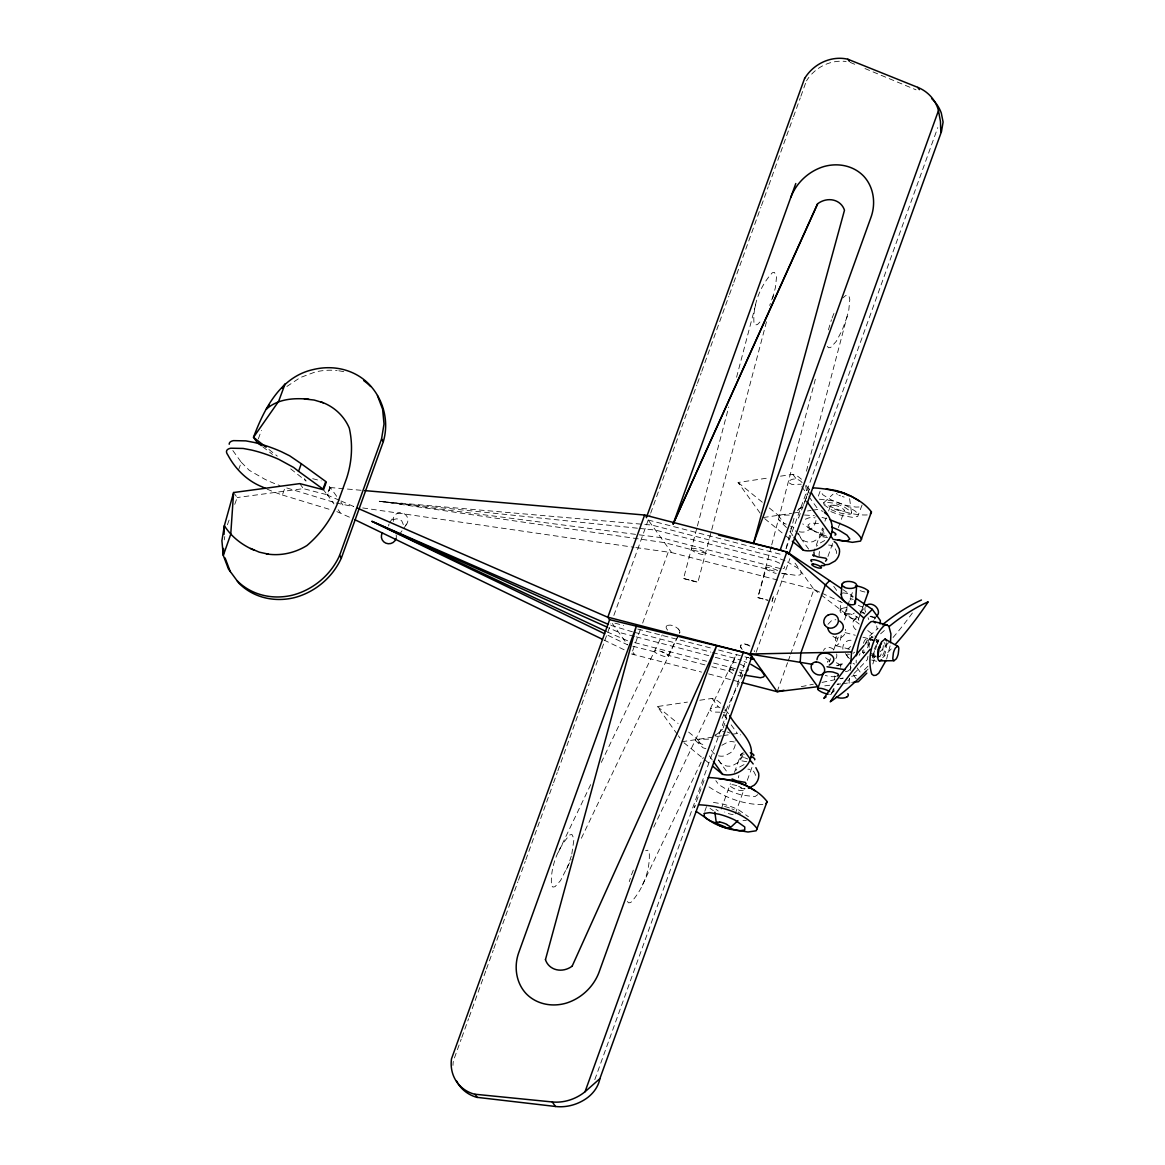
<?xml version="1.0" encoding="UTF-8"?>
<svg xmlns="http://www.w3.org/2000/svg" width="1165" height="1165" viewBox="0 0 1165 1165"><rect width="100%" height="100%" fill="white"/><g stroke="black" fill="none" stroke-linecap="round" stroke-linejoin="round"><path stroke-width="0.75" stroke-dasharray="5 3.75" d="M856.188 662.958L856.217 660.162M863.76 649.75L863.935 652.633M883.361 645.57L882.706 650.871L879.866 656.798M833.703 691.937L833.951 688.428M834.577 679.312L834.824 675.889M840.14 610.387L840.751 601.519M840.635 667.327L840.868 664.065A7.485 3.553 3.8 0 1 844.683 664.065M847.042 606.557L846.504 614.319L844.057 621.12M849.081 683.214L849.46 677.943M850.625 665.492L850.275 670.574L846.693 669.991M841.232 635.304L840.635 638.988A7.704 2.621 -75.7 0 1 838.625 643.968L836.368 645.789A7.048 2.388 -75.7 0 1 835.188 643.357L835.771 638.1A7.704 2.621 -75.7 0 1 836.324 636.25M876.531 642.381L876.925 639.206M678.307 635.493L667.603 656.652A7.267 1.864 19.8 0 1 663.366 656.172L658.021 654.162A7.66 1.966 19.8 0 1 654.715 651.818L655.385 650.492A7.267 1.864 19.8 0 1 659.638 651.089M873.299 653.172L873.095 655.953A7.063 1.893 -71 0 0 874.274 657.06L874.973 656.478L872.862 664.006M224.248 539.861L224.801 536.526M867.94 656.361L867.343 659.623L863.542 663.715A545.366 145.683 -71 0 1 852.285 675.088M877.318 643.677L877.9 640.459L871.478 637.051L869.003 644.332A7.718 2.068 -71 0 0 867.532 647.813M869.148 647.361L869.236 639.891L867.241 640.109L864.969 644.201M890.089 645.891L886.638 658.982M806.151 498.649L806.763 495.911M571.826 854.032L574.025 838.873L571.913 834.475L569.831 834.912C557.569 848.062 549.997 867.75 551.526 885.75L552.953 887.089L555.035 886.652L560.525 880.624L571.214 859.479M772.555 298.779L775.54 286.998L776.531 276.731L774.405 272.333L772.337 272.77C760.075 285.906 752.488 305.609 754.017 323.593L755.459 324.948L757.527 324.511L762.056 319.763M828.402 329.855L831.431 319.72M806.428 471.17L848.819 309.846L849.795 299.565L849.11 296.522L847.683 295.167L845.601 295.604L843.023 297.818M689.389 580.083L683.549 578.51L696.932 527.774M697.398 526.027L728.737 407.007M736.571 377.256L755.939 303.759M691.253 580.563L697.879 582.252L711.247 531.517M711.713 529.755L766.555 321.525M777.565 570.632A7.66 1.966 19.8 0 0 776.108 569.816L770.764 567.806A7.267 1.864 19.8 0 0 766.512 567.326L757.818 597.601L768.085 600.252M771.259 546.589L757.818 597.616L764.444 599.305M771.725 544.827L815.762 377.635M772.133 601.344L773.021 597.98M772.031 601.315L773.531 596.072M786.04 548.569L794.384 516.91M873.08 655.473L875.09 649.007M569.758 860.819L571.433 855.663M773.371 295.24L769.701 305.463M629.246 881.672L630.352 878.235M847.203 316.37L842.295 329.986L836.295 341.33L830.805 347.345L828.723 347.796L827.296 346.442M238.563 469.859L241.301 462.287L232.447 449.996M227.393 524.789L229.855 517.974M234.748 504.358L237.209 497.542L234.5 493.785M258.339 438.899L261.397 430.395M267.047 489.096A48.333 12.436 19.8 0 0 282.367 495.009L285.09 487.436L334.471 502.479M329.841 487.203L327.117 494.776L303.395 488.63L237.209 497.542M339.35 500.251L327.336 495.081L330.059 487.509L327.481 483.912M454.437 1057.951L461.209 1039.151M461.835 1037.432L468.607 1018.647M469.218 1016.929L485.834 970.794M486.46 969.076L493.232 950.276M493.844 948.572L517.857 881.92M518.469 880.216L520.93 873.386M521.541 871.668L525.24 861.416M525.852 859.712L552.938 784.511M553.564 782.807L557.249 772.555M557.86 770.851L560.336 764.007M560.947 762.303L584.947 695.651M585.573 693.947L589.257 683.695M589.883 681.976L592.344 675.147M592.956 673.443L610.81 623.872M613.853 615.44L650.07 514.901M650.682 513.183L664.836 473.878M665.463 472.175L669.147 461.923M669.773 460.204L672.234 453.374M672.846 451.671L696.859 385.018M697.471 383.314L701.17 373.048M701.781 371.344L704.243 364.514M704.854 362.796L728.868 296.158M729.479 294.439L733.178 284.187M733.79 282.483L736.251 275.639M736.863 273.935L760.876 207.283M761.488 205.579L768.259 186.779M768.885 185.075L792.884 118.422M793.511 116.718L800.282 97.918M800.894 96.214L806.428 80.822M640.226 629.828L631.721 653.449L634.823 654.817L631.75 650.551M642.658 623.086L668.361 551.729L813.956 589.446L820.276 592.403M594.805 1079.664L746.954 657.278L748.658 657.643M786.215 548.293L937.767 127.611M704.01 780.521L694.194 807.753L695.287 805.831M809.457 488.907L798.549 518.076L799.641 516.153M756.158 652.298L789.914 558.588M704.81 811.306L707.257 804.491M818.354 496.086L820.189 490.989L822.985 494.863L830.63 499.567A22.659 5.825 19.8 0 0 846.518 505.464L855.926 507.081L859.26 506.979L862.085 504.984L857.688 516.474L852.241 517.304L842.848 515.687A22.659 5.825 19.8 0 1 828.155 510.372M721.193 809.151L730.397 783.623M734.431 772.395L740.809 754.672M813.272 553.521L822.475 527.993M824.937 521.177L826.16 517.77M828.606 510.969L830.456 505.858M777.128 691.675L787.569 662.71M788.181 661.006L790.016 655.895M790.627 654.191L813.956 589.446L794.574 562.491M735.217 813.84L744.42 788.297M747.275 780.361L752.59 765.594M827.922 556.506L832.815 542.89M838.334 527.57L844.479 510.547M844.625 614.028L847.086 607.213M847.683 605.538L852.605 591.893M829.334 661.982L830.558 658.575M833.63 650.07L838.538 636.44M831.664 693.626L833.514 688.515M858.649 618.717L863.556 605.086M872.323 657.861L876.604 645.978M877.216 644.274L879.051 639.177L874.813 635.93M566.525 869.294L569.204 862.537M832.101 318.03L834.111 312.977M631.474 874.799L634.153 868.056M627.338 901.521L628.765 902.875L630.847 902.424C643.109 889.288 650.682 869.585 649.153 851.6L647.725 850.246L645.643 850.683M558.341 852.285L591.15 783.652M601.315 762.42L662.244 634.925M581.364 838.247L679.836 632.362M653.711 827.179L736.615 653.842M711.902 666.686L729.334 671.2L736.79 654.235M642.337 885.065L703.34 757.512M722.052 718.397L742.454 675.744M729.013 670.516L729.931 669.802A7.267 1.864 19.8 0 1 734.168 670.283M805.845 500.018L803.253 505.129L797.064 511.231M723.174 727.95L726.334 718.645L724.936 709.82M827.965 624.309L831.883 620.275L835.844 619.707M757.731 794.661L754.905 796.656L742.178 795.142A22.659 5.825 19.8 0 1 726.276 789.244L718.63 784.54L715.849 780.667M876.546 644.696L875.731 646.08A7.718 2.068 -71 0 0 873.706 651.41M389.387 522.925L394.353 515.906M399.1 534.881L402.974 529.42M403.833 528.196L406.833 523.959M867.94 666.205L862.493 671.724M876.706 641.871L877.565 641.303A7.005 3.014 -83.6 0 1 878.381 641.26M853.741 620.537L859.275 613.926M860.382 612.601L864.794 607.3M874.143 619.27L877.463 615.295M722.518 729.217L715.15 736.163M876.561 641.959L877.9 640.459M873.502 658.298L875.963 655.924M823.859 502.625L832.99 494.208M864.168 652.677L864.94 652.051M741.057 754.25L743.285 752.546M836.747 665.71L840.868 664.065M714.684 735.275L720.596 732.042A12.844 11.679 -34.6 0 1 723.887 731.591M721.892 745.294L727.805 742.061A12.844 11.679 -34.6 0 1 734.314 742.003M286.881 386.46L300.148 377.62L314.943 372.086A62.502 56.837 -34.6 0 1 337.122 370.587M798.185 509.207L801.331 507.94A12.844 11.679 -34.6 0 1 804.607 507.489M805.394 519.226L808.525 517.959A12.844 11.679 -34.6 0 1 815.034 517.901M824.747 540.516L818.835 543.749A13.223 12.029 -34.6 0 0 816.621 546.312M744.027 764.604L738.115 767.837A13.223 12.029 -34.6 0 0 735.887 770.414M392.62 519.779L396.45 518.847A7.849 7.456 -17.2 0 1 401.794 520.973L403.92 526.041M742.848 675.7L742.149 675.962A7.267 1.864 19.8 0 1 737.911 675.467M860.265 613.038L862.843 612.805L865.682 614.508M783.084 568.549L784.001 568.287A11.577 2.971 19.8 0 0 784.22 566.496M667.399 625.372L670.181 625.095A7.573 3.713 25.8 0 1 677.011 627.877L678.321 629.013M801.272 686.68L813.345 684.19M821.98 682.413L834.97 679.719M839.834 678.714L843.212 678.015M851.644 676.283L858.387 674.885M836.062 676.399L834.46 676.632A8.038 2.679 5.7 0 1 828.664 676.355L825.301 675.423M760.148 513.153L738.086 482.47L768.128 478M780.506 476.165L792.87 474.33L797.894 476.383L802.059 479.689M763.308 517.537L791.588 513.328M793.35 513.066L800.428 512.018M807.491 510.969L811.029 510.445M812.806 510.183L818.107 509.396L823.116 511.45M677.316 734.329L657.351 706.558L687.408 702.102M699.772 700.252L712.15 698.418L717.159 700.485L721.324 703.791L724.484 708.174M721.47 735.858L682.574 741.624L678.38 735.785M723.232 735.596L730.309 734.533M732.071 734.27L737.372 733.484L740.722 734.867M802.102 482.572C798.637 478.247 791.341 477.432 788.181 482.339L791.952 484.465L801.17 484.218M842.805 592.839L847.669 593.495L852.926 597.296M789.302 515.076L778.162 515.178L768.478 507.285M708.582 739.178L697.427 739.28L686.374 730.251M874.915 616.955L873.255 617.159A7.5 5.898 40.8 0 1 869.745 616.241M824.776 685.85L830.077 685.209M837.125 684.336L840.664 683.913M842.426 683.695L851.251 682.617M720.072 707.81A7.267 1.529 27.1 0 0 718.354 706.922L712.47 707.796L710.213 709.063L710.068 710.475L713.737 712.048L719.97 712.194M819.345 499.203L832.072 500.717A22.659 5.825 19.8 0 1 847.974 506.615L855.62 511.333L858.401 515.207M804.476 515.017L814.379 515.702M867.211 514.945C852.139 515.585 837.591 509.877 824.077 503.775M823.932 528.983L822.81 529.026A7.092 1.82 19.8 0 0 822.796 530.992L825.359 532.565M829.524 660.992L828.402 661.021A7.092 1.82 19.8 0 0 827.689 662.288M829.611 694.325L830.718 694.296A7.092 1.82 19.8 0 0 831.431 693.029M762.857 804.622C743.416 804.753 724.12 797.21 708.203 786.36M742.979 820.597L746.328 820.495M705.888 748.702L702.961 747.755L695.272 740.256L700.616 743.707L705.961 745.513M361.106 490.276L330.059 487.509M637.401 528.196L379.251 501.256L664.487 542.642L777.841 572M639.206 528.386L655.458 530.075L774.725 560.962L780.739 563.758M833.965 505.319L831.402 505.188A7.092 1.82 19.8 0 0 831.388 507.154L833.936 508.726A7.587 1.951 19.8 0 0 840.955 511.071L843.533 511.217A7.092 1.82 19.8 0 0 843.547 509.251L840.984 507.663M818.442 523.449L810.753 523.041L807.928 525.036L810.709 528.91L818.369 533.614A22.659 5.825 19.8 0 0 827.47 537.429M744.333 754.148L741.756 754.003A7.092 1.82 19.8 0 0 741.756 755.969L744.304 757.541A7.587 1.951 19.8 0 0 747.813 758.983M713.417 802.394L722.824 804.01A22.659 5.825 19.8 0 1 738.712 809.908L748.44 816.738M733.149 814.539L731.693 814.364A7.587 1.951 19.8 0 1 724.688 812.034M336.161 503.003L353.752 506.644M362.737 507.94L634.037 547.302M635.828 547.565L671.652 552.589L645.541 516.284M786.477 527.541L778.395 519.488L784.365 523.653A7.267 2.17 12.4 0 1 786.244 524.104M683.549 578.51L697.879 582.252M827.558 537.633L820.83 536.468L819.883 535.172L822.839 532.827L827.572 533.701M746.823 761.735L740.095 760.556L739.163 759.26L742.105 756.93L746.852 757.803M781.482 573.238L797.282 575.525L800.311 574.738L801.462 573.165L797.85 568.141L787.569 562.025M648.221 520.027L783.506 555.064M780.157 568.52L660.89 537.633L379.251 501.256L651.847 525.066L766.876 554.86A27.378 7.048 19.8 0 1 784.962 560.846M782.705 573.253L789.084 574.913M312.686 478.684L321.161 480.883M872.337 639.964A7.005 3.014 -83.6 0 0 870.779 639.541L869.978 640.066L869.571 636.017L872.949 636.891M845.12 632.61L855.285 635.245M862.945 637.226L875.279 640.43M868.682 639.469L875.454 641.231M871.129 653.609L874.522 654.482M836.368 645.789L850.465 649.429M871.609 654.919L875.133 655.822M871.609 655.618L878.425 657.439M871.711 660.045L876.794 661.356M614.902 623.159L623.697 625.445M637.75 629.085L711.538 648.191M718.572 650.012L743.168 656.376M744.916 656.842L748.44 657.744M632.449 631.809L610.023 625.124M634.197 632.26L710.883 652.123M712.616 652.575L730.047 657.089A27.378 7.048 19.8 0 1 741.217 660.337M634.43 636.396L618.63 632.304L608.698 627.833M636.192 636.862L713.475 656.871M715.237 657.322L736.309 662.783M627.571 640.765L607.693 632.158M634.59 642.585L706.616 661.239M713.635 663.06L738.231 669.424M739.979 669.89L743.503 670.792M632.741 646.182L654.715 651.876M704.927 664.88L668.229 655.371A7.66 1.966 19.8 0 0 664.967 652.982L661.443 651.526M631.532 653.958L701.578 672.103M708.611 673.923L740.241 682.122M765.521 599.655L767.356 600.15M693.83 581.16L695.403 581.568M821.995 517.362L826.888 518.818M659.623 650.973L664.982 653.084L668.521 655.939M282.367 495.009L330.03 509.527M336.845 511.61L351.714 518.177M826.771 536.264L814.277 531.007L802.743 523.915M850.13 62.371L855.081 64.425M864.969 68.546L916.054 89.822M341.01 500.979L354.349 506.79M853.217 599.436L850.304 598.504A6.888 1.15 33.3 0 0 851.062 600.048L853.464 602.072M740.241 664.123L745.6 666.992M821.864 593.145L842.412 602.771M859.799 610.926L864.546 613.139M870.867 616.11L875.614 618.324M607.999 635.362L627.658 644.871L612.295 623.508M603.878 639.993L625.168 650.274M739.28 672.045L740.969 673.108M732.567 673.472L729.028 670.88L729.698 669.569A7.267 1.864 19.8 0 1 733.935 670.05M807.753 527.425L814.029 531.24M842.877 589.548L853.173 596.48M836.281 493.538L837.402 494.31M738.188 812.034L740.416 813.607M715.994 809.398L718.222 810.957M710.038 808.364L713.359 810.694M740.736 672.86L742.688 674.666M860.12 671.987L856.843 667.458M813.956 589.446L819.621 593.771M821.034 594.849L859.246 624.047M867.736 630.527L873.386 634.852M268.911 449.472L277.314 456.112M262.708 446.734L272.508 454.481M290.711 468.883L306.118 481.058L303.424 477.3M738.086 482.47L762.958 502.77M764.691 518.658L784.03 534.458M785.414 535.58L790.948 540.094M657.351 706.558L678.088 723.48M683.957 742.76L703.311 758.561M704.694 759.682L710.213 764.196M790.656 526.041L791.632 527.381A7.718 2.315 12.4 0 1 790.642 528.342M823.844 504.678L830.397 509.265A15.247 3.917 19.8 0 0 841.086 513.226L849.649 514.246A14.228 3.655 19.8 0 0 851.076 511.726L844.523 507.139A15.247 3.917 19.8 0 0 833.849 503.163L825.271 502.144A14.228 3.655 19.8 0 0 823.378 503.498M742.207 649.444L741.086 647.827A7.121 3.495 25.8 0 1 741.77 644.245L744.522 643.939A7.573 3.713 25.8 0 1 749.779 645.687M678.292 628.998L679.268 630.192M667.691 630.163L666.715 628.954A7.121 3.495 25.8 0 1 667.428 625.387M806.253 485.543L809.413 489.926M792.87 474.33L796.059 478.757M801.724 486.621L807.869 495.154M808.889 496.581L818.107 509.396M808.626 549.079L792.113 526.056M833.747 586.359L837.868 592.097M778.162 515.178L784.234 523.638M789.928 531.531L793.03 535.856M845.411 653.58L848.586 657.992M853.29 674.768L856.304 678.962M725.533 709.631L728.693 714.014M712.15 698.418L718.237 706.878M723.916 714.771L727.018 719.096M731.169 724.848L737.372 733.484M718.31 759.842L727.907 773.181M697.427 739.28L700.616 743.707M709.354 755.852L712.412 760.119M336.685 496.334L330.409 487.596L327.671 495.169L333.962 503.906M340.879 502.159L342.976 505.071M338.156 509.731L340.253 512.644M323.025 489.096L327.336 495.081M299.798 483.621L303.395 488.63M718.601 760.177L720.363 762.696A12.844 11.679 -34.6 0 0 732.232 765.769L738.144 762.536A13.223 12.029 -34.6 0 0 742.586 753.799M711.393 750.158L713.155 752.677A12.844 11.679 -34.6 0 0 715.587 754.614M241.301 462.287L249.281 470.325L265.008 479.339A48.333 12.436 19.8 0 0 279.891 485.601M765.594 568.039L767.691 570.18L774.492 573.005A7.267 1.864 19.8 0 0 776.181 573.369M868.027 617.712L868.799 619.605M808.364 490.844L809.413 493.494M865.712 612.251L865.085 610.562A7.267 5.723 40.8 0 1 865.173 607.315M805.67 485.718L807.054 494.557M798.331 533.119L801.098 538.609A12.844 11.679 -34.6 0 0 812.952 541.681L818.864 538.434A13.223 12.029 -34.6 0 0 823.306 529.711M755.765 775.424L753.842 771.609A8.927 8.111 -34.6 0 0 747.886 769.162M858.401 618.571L858.838 620.494M876.706 625.954L877.143 628.94M849.62 498.693L851.542 512.906M886.783 642.716L885.91 650.609A11.592 3.932 -75.7 0 1 882.895 658.123M864.94 592.009A7.587 1.951 19.8 0 1 857.935 589.665M854.615 652.167A7.543 6.859 -34.6 0 1 853.042 653.303M849.372 654.279A7.354 6.699 -34.6 0 1 847.523 654.06M862.697 652.24A7.354 6.699 -34.6 0 1 863.716 653.696M854.731 664.079A7.354 6.699 -34.6 0 1 853.057 663.395M842.892 649.138A7.543 6.859 -34.6 0 1 846.926 641.201A7.354 6.699 -34.6 0 1 854.105 641.129M855.984 629.755A7.5 5.898 40.8 0 1 853.566 626.814L852.926 625.124A7.267 5.723 40.8 0 1 856.29 618.877L857.95 618.673A7.5 5.898 40.8 0 1 859.712 618.921M841.669 608.698A7.471 3.553 3.8 0 1 848.586 607.781M841.683 608.814A7.31 3.466 3.8 0 0 842.79 613.78A7.471 3.553 3.8 0 0 853.217 613.78A7.31 3.466 3.8 0 0 854.236 613.052M836.295 662.754A7.587 1.951 19.8 0 1 837.985 663.511L840.548 665.084A7.092 1.82 19.8 0 1 840.533 667.05M845.411 671.652A7.471 3.553 3.8 0 0 848.513 670.749L850.071 669.161A7.296 3.466 3.8 0 0 849.664 667.356M836.98 665.783A7.471 3.553 3.8 0 1 843.897 664.865M832.917 636.221A7.354 6.699 -34.6 0 0 841.494 637.255A7.543 6.859 -34.6 0 0 845.528 629.304M833.587 649.371A7.5 5.898 40.8 0 0 828.461 647.405L826.815 647.609A7.267 5.723 40.8 0 0 823.538 650.609M829.859 660.206A7.5 5.898 40.8 0 1 824.092 655.546M836.645 653.987A7.267 5.723 40.8 0 1 835.829 658.589M724.586 806.471A15.247 3.917 19.8 0 1 730.673 808.423M731.882 808.903A15.247 3.917 19.8 0 1 734.183 809.908M736.804 785.691A7.587 1.951 19.8 0 0 733.295 784.788L730.717 784.657A7.092 1.82 19.8 0 0 730.703 786.608L733.266 788.195A7.587 1.951 19.8 0 0 740.285 790.54L742.862 790.671A7.092 1.82 19.8 0 0 742.862 788.705L740.314 787.132A7.587 1.951 19.8 0 0 738.61 786.375M844.174 497.091A7.587 1.951 19.8 0 1 842.353 496.538M840.533 495.868A7.587 1.951 19.8 0 1 838.844 495.11M833.98 505.144A7.587 1.951 19.8 0 1 840.984 507.489M405.609 525.386A7.529 7.267 33.7 0 0 407.066 516.663A7.369 7.107 33.7 0 0 397.134 513.401A7.529 7.267 33.7 0 0 393.435 521.396M396.129 534.881A7.5 7.223 2.2 0 1 396.027 538.609M679.239 630.178A7.121 3.495 25.8 0 1 679.399 633.178M718.514 755.823A12.844 11.679 -34.6 0 0 725.023 755.75L730.936 752.517A13.223 12.029 -34.6 0 0 735.231 740.605M727.106 731.984A12.844 11.679 -34.6 0 1 730.018 733.178M745.149 788.763A12.844 11.679 -34.6 0 1 739.018 787.176M738.406 777.798A9.189 8.359 -34.6 0 1 738.887 775.584M725.154 711.917A7.718 1.616 27.1 0 1 723.305 712.296M814.539 555.661A13.223 12.029 -34.6 0 1 814.393 552.487M799.248 531.721A12.844 11.679 -34.6 0 0 805.743 531.662L811.656 528.415A13.223 12.029 -34.6 0 0 815.951 516.503M836.587 553.535A9.189 8.359 -34.6 0 0 836.485 551.322L834.562 547.521A8.927 8.111 -34.6 0 0 828.606 545.06M819.228 555.909A9.189 8.359 -34.6 0 1 819.621 551.482M884.089 642.701A7.048 2.388 -75.7 0 1 885.269 645.148L884.686 650.39A7.704 2.621 -75.7 0 1 882.677 655.385L880.42 657.191A7.048 2.388 -75.7 0 1 879.458 656.012M868.071 669.118A545.482 145.712 -71 0 1 866.192 671.069M834.213 690.874A545.366 145.683 -71 0 1 831.868 692.68M891.21 648.92A556.695 238.854 -83.6 0 1 882.735 657.686M863.76 645.803A559.36 149.411 -71 0 1 871.478 637.037M880.609 633.818A546.37 234.442 -83.6 0 1 887.046 628.241M869.571 636.032A546.633 234.529 -83.6 0 1 878.119 628.343M912.399 612.979A556.579 238.81 -83.6 0 1 892.827 637.779M888.633 642.57A556.579 238.81 -83.6 0 1 880.201 651.643M338.811 370.79A62.502 56.837 -34.6 0 1 343.762 371.708M806.5 80.866A38.081 34.615 -34.6 0 1 808.903 77.371M811.685 74.109A38.081 34.615 -34.6 0 1 846.169 61.512M452.981 1065.407A38.081 34.615 -34.6 0 1 453.301 1061.373M863.44 643.269A7.704 2.621 -75.7 0 1 864.881 640.138L867.139 638.318A7.048 2.388 -75.7 0 1 868.333 640.75L867.75 646.007A7.704 2.621 -75.7 0 1 867.182 647.856M863.483 652.808A7.048 2.388 -75.7 0 1 862.304 650.376M858.343 605.261A8.038 1.34 33.3 0 0 859.887 606.062L862.784 607.009A6.888 1.15 33.3 0 0 862.027 605.451M850.45 666.555A7.296 3.466 3.8 0 1 850.858 668.375M860.032 653.565A7.5 6.276 -46.1 0 1 859.173 655.283M849.547 658.516A7.5 6.276 -46.1 0 1 846.78 654.541M848.004 649.24A7.5 6.276 -46.1 0 1 850.756 646.531M849.401 678.511A6.801 2.082 -18.5 0 1 847.814 680.724M838.844 683.971A8.694 2.665 -18.5 0 1 837.14 684.146M840.97 678.816A8.694 2.665 -18.5 0 1 842.965 678.263M749.954 646.138A7.573 3.713 25.8 0 0 744.697 644.391L741.945 644.682A7.121 3.495 25.8 0 0 741.26 648.264M754.294 650.638A7.121 3.495 25.8 0 1 754.352 651.657M388.673 525.968A7.325 6.946 -17.2 0 1 388.979 524.119M744.027 661.385A27.378 7.048 19.8 0 1 746.78 662.492M691.529 548.628L691.559 549.691A7.66 1.966 19.8 0 0 694.864 552.035L700.194 554.045A7.267 1.864 19.8 0 0 704.446 554.525C706.835 551.729 698.68 549.676 696.466 548.861A7.267 1.864 19.8 0 0 692.228 548.365L691.529 548.628M846.693 613.329L845.572 613.358A7.092 1.82 19.8 0 0 845.557 615.324L848.12 616.897A7.587 1.951 19.8 0 0 855.139 619.241L857.702 619.387A7.092 1.82 19.8 0 0 857.717 617.421L855.154 615.834A7.587 1.951 19.8 0 0 848.149 613.489L846.693 613.329"/><path stroke-width="1.5" d="M223.549 548.453L223.301 555.457L228.471 569.073L238.898 583.184A62.502 56.837 -34.6 0 0 294.57 597.601C315.132 592.126 332.608 577.447 341.374 558.035L383.358 441.506C389.299 421.249 383.445 399.114 368.824 383.999A62.502 56.837 -34.6 0 0 313.137 369.582C280.459 376.863 264.237 408.653 253.504 437.297L257.101 442.307L261.31 445.627M224.044 534.444L224.364 525.692L233.597 492.533L299.798 483.621L323.506 489.766L326.244 482.194M233.597 492.533L230.743 534.269L223.301 555.457L221.903 540.691L224.364 525.692C231.427 536.876 242.262 545.22 254.378 550.288M841.232 594.572L841.975 584.044M850.741 663.802L851.571 651.949L863.804 617.989L872.323 609.368L880.361 620.552L880.114 623.93M855.401 603.412L856.625 585.849M475 1094.328A38.096 33.989 -38.5 0 1 451.496 1058.854L609.63 619.663L743.357 652.269A7.587 1.951 19.8 0 1 748.673 654.235L751.935 656.521L599.859 1078.688C598.402 1086.799 592.956 1093.95 586.243 1098.58A43.192 39.275 -34.6 0 1 555.501 1106.488M856.435 655.779C858.256 643.692 860.964 629.624 871.056 621.673L873.43 621.411L886.987 624.921L888.91 626.377L890.919 633.949L890.468 642.716M237.092 580.68A62.502 56.837 -34.6 0 0 292.779 595.097C313.341 589.621 330.816 574.942 339.568 555.53L381.552 439.001L384.013 423.987L382.615 409.221L377.445 395.605M712.98 766.454L722.649 774.346C734.052 777.142 746.343 770.08 750.347 759.187C756.435 741.479 736.717 729.246 729.741 715.485M792.331 541.23L803.384 550.244C814.772 553.055 827.077 545.977 831.067 535.085C837.096 518.017 818.427 506.032 811.51 492.839M816.971 659.71C818.951 645.701 843.824 656.667 829.262 665.04M545.468 959.596L636.338 626.173L518.585 953.043C513.852 966.673 516.008 982.561 525.896 993.395A44.081 39.333 -38.5 0 0 566.044 1003.196C580.956 998.609 593.291 987.206 598.897 972.629L716.65 645.76L572.175 966.12M741.217 540.633L753.435 543.604L844.479 210.224A18.436 16.441 -38.5 0 0 817.743 203.686L673.137 524.032L795.782 183.531M301.298 463.743L325.763 481.524L323.025 489.096L298.56 471.315L301.298 463.743L289.692 455.821L281.61 451.816A40.906 10.514 19.8 0 0 254.203 442.467L245.888 440.88L233.539 440.632A38.096 9.801 19.8 0 0 229.214 444.244M841.407 588.558L786.928 551.875L644.624 515.017L607.81 617.275L357.684 508.246M646.415 517.522L804.636 78.317M753.435 543.604L871.187 216.734C875.92 203.103 873.765 187.216 863.891 176.381A44.081 39.333 -38.5 0 0 823.728 166.595C808.816 171.182 796.496 182.585 790.889 197.162M552.268 1101.959L555.501 1106.473L477.286 1097.372L475.029 1094.241L552.268 1101.959A43.221 38.562 -38.5 0 0 582.646 1093.586L585.034 1091.751L743.357 652.269M755.109 544.011L780.157 550.113L938.466 110.631L937.708 108.01A43.221 38.562 -38.5 0 0 917.758 87.36L847.872 59.24A38.096 33.989 -38.5 0 0 804.695 78.361M829.626 580.621L825.373 584.932L800.85 652.982L800.18 662.317L817.713 686.709L777.128 691.675L750.129 654.016L786.928 551.875L863.804 617.989M931.883 98.836A43.192 39.275 -34.6 0 1 941.276 112.99L943.097 122.063L941.48 131.587L788.734 554.38L786.928 551.875M735.377 829.917L748.017 832.014L756.216 830.776L767.123 801.607C754.134 784.613 728.999 778.511 708.262 777.506M838.203 539.905L852.372 542.337L860.571 541.099L871.464 511.93C858.489 494.936 833.339 488.834 812.617 487.829M817.641 688.937L823.16 673.618M863.556 605.086L868.464 591.471M879.473 646.386L877.726 657.191A10.602 3.597 -75.7 0 0 879.502 660.846L893.977 660.701L896.235 658.895A7.704 2.621 -75.7 0 0 898.244 653.9L898.827 648.657A7.048 2.388 -75.7 0 0 897.633 646.226L885.007 639.061L881.614 641.784L879.473 646.386L880.376 647.653M886.026 660.453L878.716 673.268L876.051 675.234L873.663 675.496L871.74 674.04C866.804 657.759 872.206 636.876 884.614 625.183L886.987 624.921M673.137 524.032L817.597 203.671M870.371 513.867L871.464 511.93M766.031 803.544L767.123 801.607M841.8 593.436L841.246 594.412C841.276 600.426 849.11 606.747 854.848 604.227L855.066 600.499M269.464 404.954L266.348 409.163C277.94 398.794 294.017 397.775 308.783 399.246M281.959 388.149L285.075 383.955L278.639 401.328L253.504 437.297L266.101 447.258M866.818 673.152L858.314 681.758L853.013 682.399M730.062 827.893L737.896 820.67M881.701 659.725L879.502 660.846M825.534 561.166L826.815 559.55L825.883 558.253L817.262 556.768L812.791 554.86L813.723 556.156M744.799 785.254L746.095 783.637L745.163 782.341L736.528 780.87L732.071 778.948M881.556 643.065L877.959 649.56L877.871 657.016M585.034 1091.751L599.859 1078.688M837.3 676.006L838.116 675.496A6.888 2.301 5.6 0 0 837.489 673.603L832.946 672.059A8.038 2.679 5.7 0 0 827.165 671.768L823.509 672.904A6.903 2.301 5.7 0 0 823.204 673.516M748.44 788.312L754.352 785.079A13.223 12.029 -34.6 0 0 758.648 773.167L755.881 767.677M746.415 670.822L747.348 670.559A11.577 2.971 19.8 0 0 747.566 668.768M784.03 690.248L777.128 691.675L741.989 682.574M897.633 646.226L895.39 648.031A7.704 2.621 -75.7 0 0 893.38 653.026L892.798 658.269A7.048 2.388 -75.7 0 0 893.977 660.701M855.387 586.112L857.964 586.257A7.587 1.951 19.8 0 1 864.969 588.602L867.532 590.174A7.092 1.82 19.8 0 1 867.517 592.14M718.674 778.671L731.402 780.186A22.659 5.825 19.8 0 1 747.304 786.084L754.949 790.787M698.447 804.753C719.184 805.758 744.319 811.859 757.308 828.854M609.601 619.765L607.824 617.159L750.129 654.016L851.571 651.949M304.458 398.983L314.113 400.032L323.258 402.755M268.154 554.132L266.348 553.826M364.718 490.596L644.638 515.047M826.364 488.878L835.756 490.509A22.659 5.825 19.8 0 1 851.644 496.406L859.304 501.11M837.417 491.528L838.873 491.703A7.587 1.951 19.8 0 1 845.892 494.047L848.44 495.62M821.325 565.549L823.903 565.695A7.092 1.82 19.8 0 0 823.917 563.729L821.354 562.142A7.587 1.951 19.8 0 0 814.335 559.797L811.772 559.666A7.092 1.82 19.8 0 0 811.757 561.632M719.81 822.242L717.232 822.111A7.092 1.82 19.8 0 0 717.218 824.063L719.781 825.65A7.587 1.951 19.8 0 0 726.785 827.995L729.363 828.126A7.092 1.82 19.8 0 0 729.377 826.16L726.814 824.587M750.1 654.104L812.704 664.385M827.019 666.744L844.902 669.7M834.257 539.512L843.664 541.128L846.999 541.026L849.824 539.031L847.028 535.157L839.382 530.454A22.659 5.825 19.8 0 0 831.65 527.133M321.045 401.983L322.749 402.58M718.528 535.099L737.722 539.774M750.347 658.152L753.74 659.026M750.187 658.196L753.711 659.113M744.406 675.103L760.454 677.753L763.497 676.967L764.633 675.394L761.022 670.37L750.741 664.254M727.324 827.631L733.863 829.582M830.164 519.779C841.115 524.585 855.707 527.876 861.663 539.177M725.693 827.15L709.922 820.699L696.306 811.466M833.31 539.57L830.762 536.031M608.363 624.396L371.999 521.367L604.722 633.789M607.038 627.09L371.999 521.367L606.048 631.401M354.99 519.765L602.247 639.206M250.606 548.453L259.3 552.166L268.693 554.22A56.386 51.275 -34.6 0 0 306.948 545.526A103.175 93.812 -34.6 0 0 337.806 502.741L346.646 478.203A103.175 93.812 -34.6 0 0 349.282 428.094A56.386 51.275 -34.6 0 0 323.258 402.74M832.393 531.502L834.956 533.075A7.092 1.82 19.8 0 1 834.941 535.041M785.472 552.094L786.928 552.894M829.626 691.544L828.169 690.743A7.587 1.951 19.8 0 0 821.165 688.399L818.587 688.267A7.092 1.82 19.8 0 0 818.573 690.233L821.136 691.806A7.587 1.951 19.8 0 0 828.155 694.151M751.352 756.493L753.901 758.065A7.092 1.82 19.8 0 1 754.6 759.784M856.129 598.475L872.323 609.368M873.43 621.411L875.366 622.867M298.56 471.315L293.667 467.456L278.872 459.389A40.906 10.514 19.8 0 0 251.48 450.04L243.165 448.452L230.801 448.205A38.096 9.801 19.8 0 0 227.758 454.831C235.447 469.175 247.097 480.839 262.285 486.912A48.333 12.436 19.8 0 0 265.431 488.383M824.5 512.556L827.281 514.755M839.688 621.091C851.557 629.581 830.805 641.493 827.732 628.066M750.042 760.133L753.187 763.949M917.758 87.375L919.374 89.632M847.872 59.24L849.372 61.323M806.894 501.474L831.067 535.085M794.064 537.298L803.384 550.244M726.174 725.577L750.347 759.187M713.446 761.531L722.649 774.346M381.552 439.001L383.358 441.506M339.568 555.53L341.374 558.035M225.093 557.962L230.277 571.578M938.466 110.631L940.461 121.524L940.81 132.213M714.844 812.121L716.286 822.767M876.342 616.314A7.267 5.723 40.8 0 0 878.264 610.708L877.638 609.018A7.5 5.898 40.8 0 0 870.095 604.125L868.449 604.329A7.267 5.723 40.8 0 0 865.901 605.975M844.64 587.437A7.471 3.553 3.8 0 0 855.066 587.422A7.31 3.466 3.8 0 0 853.96 582.456A7.471 3.553 3.8 0 0 843.533 582.471M844.887 587.437A7.31 3.466 3.8 0 1 843.766 582.456M846.664 697.092A7.471 3.553 3.8 0 1 836.237 697.092M847.814 693.699A7.31 3.466 3.8 0 1 846.664 697.092M824.456 624.688A7.543 6.859 -34.6 0 1 827.922 615.062M824.689 624.746A7.354 6.699 -34.6 0 0 834.286 627.236A7.543 6.859 -34.6 0 0 837.751 617.596A7.354 6.699 -34.6 0 0 828.169 615.12M719.81 822.053A7.587 1.951 19.8 0 1 726.829 824.398M753.231 755.692A4.878 1.252 19.8 0 0 753.245 754.337L751.483 753.245A5.213 1.34 19.8 0 0 750.318 752.721M396.027 538.609A7.5 7.223 2.2 0 1 385.79 543.138A7.5 7.223 2.2 0 1 382.455 532.755M834.169 541.652A12.844 11.679 -34.6 0 1 836.601 543.574L839.382 549.065A13.223 12.029 -34.6 0 1 835.087 560.991L829.174 564.224A12.844 11.679 -34.6 0 1 825.883 564.676M885.007 639.061A10.602 3.597 -75.7 0 1 886.463 640.852M870.197 649.211A560.03 149.601 -71 0 0 830.252 701.811A545.482 145.712 -71 0 0 866.192 671.069M863.76 645.803A559.36 149.411 -71 0 0 823.83 698.403A545.366 145.683 -71 0 0 826.101 696.845M895.404 644.303A556.695 238.854 -83.6 0 0 928.228 601.781A546.37 234.442 -83.6 0 0 889.201 626.45M882.429 624.746A546.633 234.529 -83.6 0 1 921.457 600.019M363.713 380.606A62.502 56.837 -34.6 0 1 370.616 386.503M780.157 550.113A7.587 1.951 19.8 0 1 783.783 551.336M751.935 656.521A7.077 1.82 19.8 0 1 751.221 657.788M477.257 1097.459A38.081 34.615 -34.6 0 1 456.389 1080.741M572.19 966.135A18.436 16.441 -38.5 0 1 545.438 959.611M704.301 813.432L704.286 816.476L706.369 818.587L714.014 823.291A22.659 5.825 19.8 0 0 729.902 829.189L739.309 830.82L744.741 829.99L744.77 826.961L735.028 820.131A22.659 5.825 19.8 0 0 719.14 814.233L709.747 812.617L704.301 813.432M816.315 661.968L814.655 662.171A7.267 5.723 40.8 0 0 811.306 668.404L811.932 670.093A7.5 5.898 40.8 0 0 819.476 675.001L821.121 674.797A7.267 5.723 40.8 0 0 824.485 668.55L823.844 666.861A7.5 5.898 40.8 0 0 816.315 661.968M813.199 563.991L812.427 564.006A4.878 1.252 19.8 0 0 812.427 565.36L814.189 566.452A5.213 1.34 19.8 0 0 819.01 568.069L820.786 568.156A4.878 1.252 19.8 0 0 820.801 566.802L819.039 565.724A5.213 1.34 19.8 0 0 814.204 564.108L813.199 563.991"/></g></svg>
